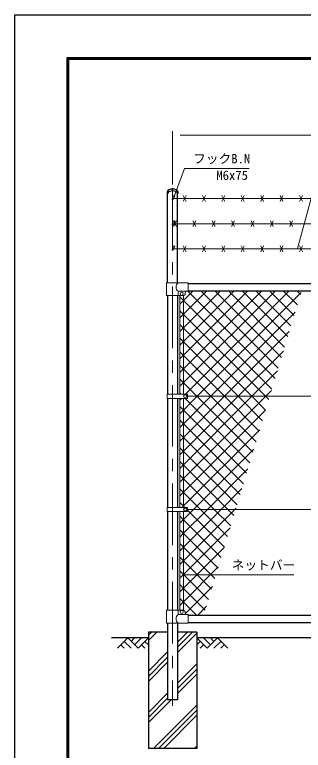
# Model space of a CAD drawing. Units: millimetres, scale not verified. Extents: x -4200 to 4200, y -2970 to 2970.
# Drawn here: x -4200 to -2710, y -827 to 2970 of the extents above; entities that cross this region are included whole.
import ezdxf
from ezdxf.enums import TextEntityAlignment as Align

# ---------------------------------------------------------------- set-up
doc = ezdxf.new("R2010")
doc.units = ezdxf.units.MM
doc.header["$LTSCALE"] = 10
doc.linetypes.add('USER1', pattern=[50.8, 31.75, -6.35, 6.35, -6.35])
for name, color, linetype, lineweight in [('0-3_D-BGD', 7, 'Continuous', 25), ('0-4_D-STR4', 7, 'Continuous', 25), ('0-5_D-STR1', 1, 'Continuous', 25), ('0-6_D-STR-DIM', 7, 'Continuous', 13), ('0-9_D-DCR-HCH', 7, 'Continuous', 13), ('0-A_D-BMK', 2, 'USER1', 13), ('0-B_D-STR2', 7, 'Continuous', 13), ('0-C_D-STR3', 3, 'Continuous', 13), ('0-D_D-STR-TXT', 7, 'Continuous', 13), ('0-E_D-TTL', 7, 'Continuous', 25)]:
    doc.layers.add(name, color=color, linetype=linetype, lineweight=lineweight)
doc.styles.add('ＭＳ ゴシック', font='')
doc.styles.get('ＭＳ ゴシック').set_extended_font_data('MS Gothic')

msp = doc.modelspace()

# ---------------------------------------------------------------- linework, layer by layer
at = {"layer": '0-3_D-BGD'}
for p, q in [((-3509.97, -246.79), (-3699.97, -246.79)), ((-1509.97, -246.79), (-3259.97, -246.79))]:
    msp.add_line(p, q, dxfattribs=at)
at = {"layer": '0-4_D-STR4'}
for p, q in [((-3509.97, -216.79), (-3509.97, -816.79)), ((-3410.37, -216.79), (-3509.97, -216.79)), ((-3259.97, -216.79), (-3359.57, -216.79)), ((-3259.97, -216.79), (-3259.97, -816.79)), ((-3259.97, -816.79), (-3509.97, -816.79))]:
    msp.add_line(p, q, dxfattribs=at)
at = {"layer": '0-5_D-STR1'}
for p, q in [((-3411.57, 2047.21), (-3411.57, 2056.74)), ((-3410.37, 1586.21), (-3410.37, 2051.16)), ((-3359.57, 1586.21), (-3359.57, 2051.16)), ((-3358.37, 2056.74), (-3358.37, 2047.21)), ((-3304.97, 1583.21), (-1464.97, 1583.21)), ((-3410.37, 1520.21), (-3410.37, 1010.71)), ((-3359.57, 1520.21), (-3359.57, 1010.71)), ((-3304.97, 1545.21), (-1464.97, 1545.21)), ((-3410.37, 989.71), (-3410.37, 426.71)), ((-3359.57, 989.71), (-3359.57, 426.71)), ((-3410.37, 405.71), (-3410.37, -103.79)), ((-3359.57, 405.71), (-3359.57, -103.79)), ((-3304.97, -128.79), (-1464.97, -128.79)), ((-3410.37, -169.79), (-3410.37, -566.79)), ((-3359.57, -169.79), (-3359.57, -566.79)), ((-3304.97, -166.79), (-1464.97, -166.79)), ((-3359.57, -566.79), (-3410.37, -566.79))]:
    msp.add_line(p, q, dxfattribs=at)
for centre, start_param, end_param in [((-3384.97, 2047.21), 2.8400761, 6.5847019), ((-3384.97, 2056.74), 3.1415927, 6.2831853)]:
    msp.add_ellipse(centre, major_axis=(-26.6, 0), ratio=0.5, start_param=start_param, end_param=end_param, dxfattribs=at)
at = {"layer": '0-6_D-STR-DIM'}
for p, q in [((-3384.97, 2094.27), (-3384.97, 2368.21)), ((-3344.97, 2348.21), (-1424.97, 2348.21))]:
    msp.add_line(p, q, dxfattribs=at)
at = {"layer": '0-9_D-DCR-HCH'}
for p, q in [((-3509.97, -259.71), (-3467.06, -216.79)), ((-3509.97, -233.19), (-3493.57, -216.79)), ((-3359.57, -294.92), (-3281.44, -216.79)), ((-3359.57, -268.41), (-3307.96, -216.79)), ((-3359.57, -321.44), (-3259.97, -221.84)), ((-3616.4, -246.79), (-3669.61, -300)), ((-3634.14, -264.53), (-3598.5, -300)), ((-3616.4, -246.79), (-3563.19, -300)), ((-3598.66, -264.53), (-3580.92, -246.79)), ((-3580.92, -282.26), (-3545.45, -246.79)), ((-3563.19, -300), (-3509.97, -246.79)), ((-3527.71, -264.53), (-3509.97, -282.18)), ((-3206.76, -300), (-3259.97, -246.79)), ((-3242.24, -264.53), (-3259.97, -282.18)), ((-3189.03, -282.26), (-3224.5, -246.79)), ((-3153.55, -246.79), (-3206.76, -300)), ((-3171.2, -264.62), (-3189.03, -246.79)), ((-3135.81, -264.53), (-3171.45, -300)), ((-3153.55, -246.79), (-3100.34, -300)), ((-3651.87, -282.26), (-3634.05, -300)), ((-3545.45, -282.26), (-3527.63, -300)), ((-3224.5, -282.26), (-3242.32, -300)), ((-3118.08, -282.26), (-3135.89, -300)), ((-3509.97, -418.81), (-3410.37, -319.21)), ((-3509.97, -445.32), (-3410.37, -345.72)), ((-3509.97, -471.84), (-3410.37, -372.24)), ((-3359.57, -480.54), (-3259.97, -380.94)), ((-3359.57, -507.05), (-3259.97, -407.45)), ((-3359.57, -533.57), (-3259.97, -433.97)), ((-3509.97, -630.94), (-3410.37, -531.34)), ((-3509.97, -657.45), (-3410.37, -557.85)), ((-3509.97, -683.97), (-3392.79, -566.79)), ((-3483.69, -816.79), (-3259.97, -593.07)), ((-3457.18, -816.79), (-3259.97, -619.59)), ((-3430.66, -816.79), (-3259.97, -646.1)), ((-3271.56, -816.79), (-3259.97, -805.2))]:
    msp.add_line(p, q, dxfattribs=at)
at = {"layer": '0-A_D-BMK'}
msp.add_line((-3384.97, 2074.27), (-3384.97, -596.79), dxfattribs=at)
at = {"layer": '0-B_D-STR2'}
for p, q in [((-3328.47, 1495.17), (-3278.43, 1545.21)), ((-3328.47, 1424.46), (-3207.72, 1545.21)), ((-3328.47, 1353.75), (-3137.01, 1545.21)), ((-3328.47, 1283.04), (-3066.3, 1545.21)), ((-3328.47, 1212.33), (-2995.59, 1545.21)), ((-3328.47, 1141.62), (-2924.88, 1545.21)), ((-3328.47, 1070.91), (-2854.17, 1545.21)), ((-3317.96, 1010.71), (-2783.46, 1545.21)), ((-2855.44, 1091.71), (-3305.94, 1542.21)), ((-3257.75, 1000.21), (-2721.24, 1536.72)), ((-2839.06, 1146.04), (-3238.23, 1545.21)), ((-2822.67, 1200.37), (-3167.52, 1545.21)), ((-2806.29, 1254.69), (-3096.81, 1545.21)), ((-2789.91, 1309.02), (-3026.1, 1545.21)), ((-2773.52, 1363.35), (-2955.39, 1545.21)), ((-2757.14, 1417.67), (-2884.68, 1545.21)), ((-2740.76, 1472), (-2813.97, 1545.21)), ((-2724.37, 1526.33), (-2743.26, 1545.21)), ((-3347.47, 1476.17), (-3328.47, 1495.17)), ((-3328.47, 1423.32), (-3347.47, 1442.32)), ((-3347.47, 1405.46), (-3328.47, 1424.46)), ((-2905.36, 1000.21), (-3328.47, 1423.32)), ((-3187.04, 1000.21), (-2751.77, 1435.48)), ((-3328.47, 1352.61), (-3347.47, 1371.61)), ((-3347.47, 1334.75), (-3328.47, 1353.75)), ((-2976.07, 1000.21), (-3328.47, 1352.61)), ((-3116.33, 1000.21), (-2782.3, 1334.23)), ((-3328.47, 1281.9), (-3347.47, 1300.9)), ((-3347.47, 1264.04), (-3328.47, 1283.04)), ((-3046.78, 1000.21), (-3328.47, 1281.9)), ((-3328.47, 1211.19), (-3347.47, 1230.19)), ((-3045.62, 1000.21), (-2812.84, 1232.99)), ((-3347.47, 1193.33), (-3328.47, 1212.33)), ((-3117.5, 1000.21), (-3328.47, 1211.19)), ((-3328.47, 1140.48), (-3347.47, 1159.48)), ((-3347.47, 1122.62), (-3328.47, 1141.62)), ((-3188.21, 1000.21), (-3328.47, 1140.48)), ((-2974.9, 1000.21), (-2843.37, 1131.75)), ((-3328.47, 1069.77), (-3347.47, 1088.77)), ((-3347.47, 1051.91), (-3328.47, 1070.91)), ((-3258.92, 1000.21), (-3328.47, 1069.77)), ((-2904.19, 1000.21), (-2873.9, 1030.5)), ((-3340.13, 1010.71), (-3347.47, 1018.06)), ((-3347.47, 981.19), (-3338.96, 989.71)), ((-3328.47, 929.48), (-3257.75, 1000.21)), ((-3328.47, 858.77), (-3187.04, 1000.21)), ((-3328.47, 788.06), (-3116.33, 1000.21)), ((-3328.47, 717.35), (-3045.62, 1000.21)), ((-3328.47, 646.64), (-2974.9, 1000.21)), ((-3328.47, 575.93), (-2904.19, 1000.21)), ((-2986.51, 657.1), (-3319.13, 989.71)), ((-2970.13, 711.42), (-3258.92, 1000.21)), ((-2953.74, 765.75), (-3188.21, 1000.21)), ((-2937.36, 820.08), (-3117.5, 1000.21)), ((-2920.98, 874.4), (-3046.78, 1000.21)), ((-2904.59, 928.73), (-2976.07, 1000.21)), ((-2888.21, 983.06), (-2905.36, 1000.21)), ((-3328.47, 928.35), (-3347.47, 947.35)), ((-3347.47, 910.48), (-3328.47, 929.48)), ((-3002.9, 602.77), (-3328.47, 928.35)), ((-3328.47, 857.64), (-3347.47, 876.64)), ((-3347.47, 839.77), (-3328.47, 858.77)), ((-3019.28, 548.44), (-3328.47, 857.64)), ((-3328.47, 786.93), (-3347.47, 805.93)), ((-3347.47, 769.06), (-3328.47, 788.06)), ((-3035.66, 494.11), (-3328.47, 786.93)), ((-3328.47, 716.22), (-3347.47, 735.22)), ((-3276.06, 416.21), (-2965.5, 726.78)), ((-3347.47, 698.35), (-3328.47, 717.35)), ((-3052.05, 439.79), (-3328.47, 716.22)), ((-3328.47, 645.5), (-3347.47, 664.5)), ((-3347.47, 627.64), (-3328.47, 646.64)), ((-3099.18, 416.21), (-3328.47, 645.5)), ((-3205.35, 416.21), (-2996.03, 625.53)), ((-3328.47, 574.79), (-3347.47, 593.79)), ((-3347.47, 556.93), (-3328.47, 575.93)), ((-3169.89, 416.21), (-3328.47, 574.79)), ((-3328.47, 504.08), (-3347.47, 523.08)), ((-3240.6, 416.21), (-3328.47, 504.08)), ((-3134.64, 416.21), (-3026.56, 524.29)), ((-3063.93, 416.21), (-3057.1, 423.05)), ((-3328.47, 362.66), (-3347.47, 381.66)), ((-3328.47, 363.8), (-3276.06, 416.21)), ((-3328.47, 293.09), (-3205.35, 416.21)), ((-3328.47, 222.38), (-3134.64, 416.21)), ((-3328.47, 151.67), (-3063.93, 416.21)), ((-3117.58, 222.48), (-3307.98, 412.88)), ((-3101.2, 276.81), (-3240.6, 416.21)), ((-3084.81, 331.13), (-3169.89, 416.21)), ((-3068.43, 385.46), (-3099.18, 416.21)), ((-3347.47, 344.8), (-3328.47, 363.8)), ((-3133.96, 168.15), (-3328.47, 362.66)), ((-3328.47, 291.95), (-3347.47, 310.95)), ((-3328.47, 80.96), (-3087.63, 321.8)), ((-3347.47, 274.09), (-3328.47, 293.09)), ((-3150.35, 113.83), (-3328.47, 291.95)), ((-3328.47, 221.24), (-3347.47, 240.24)), ((-3347.47, 203.38), (-3328.47, 222.38)), ((-3166.73, 59.5), (-3328.47, 221.24)), ((-3328.47, 10.25), (-3118.16, 220.56)), ((-3328.47, 150.53), (-3347.47, 169.53)), ((-3347.47, 132.67), (-3328.47, 151.67)), ((-3183.12, 5.17), (-3328.47, 150.53)), ((-3328.47, -60.47), (-3148.69, 119.32)), ((-3328.47, 79.82), (-3347.47, 98.82)), ((-3347.47, 61.96), (-3328.47, 80.96)), ((-3199.5, -49.16), (-3328.47, 79.82)), ((-3328.47, 9.11), (-3347.47, 28.11)), ((-3347.47, -8.75), (-3328.47, 10.25)), ((-3215.88, -103.48), (-3328.47, 9.11)), ((-3319.21, -121.91), (-3179.22, 18.07)), ((-3347.47, -79.47), (-3328.47, -60.47)), ((-3255.38, -128.79), (-3209.76, -83.17))]:
    msp.add_line(p, q, dxfattribs=at)
for points in [[(-2871.83, 1037.38), (-3328.47, 1494.03), (-3347.47, 1513.03)], [(-3347.47, 486.22), (-3328.47, 505.22), (-2904.43, 929.26)], [(-3336.27, 426.71), (-3328.47, 434.51), (-2934.97, 828.02)], [(-3321.81, 426.71), (-3328.47, 433.37), (-3347.47, 452.37)], [(-3261.29, -128.79), (-3328.47, -61.6), (-3347.47, -42.6)]]:
    msp.add_lwpolyline(points, dxfattribs=at)
at = {"layer": '0-C_D-STR3'}
for p, q in [((-3387.57, 2018.82), (-3377.68, 2035.96)), ((-884.97, 2021.29), (-3384.97, 2021.29)), ((-3382.38, 2015.82), (-3372.48, 2032.96)), ((-3329.97, 2006.29), (-3314.97, 2036.29)), ((-3329.97, 2036.29), (-3314.97, 2006.29)), ((-3229.97, 2006.29), (-3214.97, 2036.29)), ((-3229.97, 2036.29), (-3214.97, 2006.29)), ((-3129.97, 2006.29), (-3114.97, 2036.29)), ((-3129.97, 2036.29), (-3114.97, 2006.29)), ((-3029.97, 2006.29), (-3014.97, 2036.29)), ((-3029.97, 2036.29), (-3014.97, 2006.29)), ((-2929.97, 2006.29), (-2914.97, 2036.29)), ((-2929.97, 2036.29), (-2914.97, 2006.29)), ((-2829.97, 2006.29), (-2814.97, 2036.29)), ((-2829.97, 2036.29), (-2814.97, 2006.29)), ((-2729.97, 2006.29), (-2714.97, 2036.29)), ((-2729.97, 2036.29), (-2714.97, 2006.29)), ((-3387.57, 1888.92), (-3377.68, 1906.05)), ((-3382.38, 1885.92), (-3372.48, 1903.05)), ((-3379.97, 1876.38), (-3364.97, 1906.38)), ((-3379.97, 1906.38), (-3364.97, 1876.38)), ((-3279.97, 1876.38), (-3264.97, 1906.38)), ((-3279.97, 1906.38), (-3264.97, 1876.38)), ((-3179.97, 1876.38), (-3164.97, 1906.38)), ((-3179.97, 1906.38), (-3164.97, 1876.38)), ((-3079.97, 1876.38), (-3064.97, 1906.38)), ((-3079.97, 1906.38), (-3064.97, 1876.38)), ((-2979.97, 1876.38), (-2964.97, 1906.38)), ((-2979.97, 1906.38), (-2964.97, 1876.38)), ((-2879.97, 1876.38), (-2864.97, 1906.38)), ((-2879.97, 1906.38), (-2864.97, 1876.38)), ((-2779.97, 1876.38), (-2764.97, 1906.38)), ((-2779.97, 1906.38), (-2764.97, 1876.38)), ((-884.97, 1891.38), (-3384.97, 1891.38)), ((-3387.57, 1759.01), (-3377.68, 1776.15)), ((-884.97, 1761.48), (-3384.97, 1761.48)), ((-3382.38, 1756.01), (-3372.48, 1773.15)), ((-3329.97, 1746.48), (-3314.97, 1776.48)), ((-3329.97, 1776.48), (-3314.97, 1746.48)), ((-3229.97, 1746.48), (-3214.97, 1776.48)), ((-3229.97, 1776.48), (-3214.97, 1746.48)), ((-3129.97, 1746.48), (-3114.97, 1776.48)), ((-3129.97, 1776.48), (-3114.97, 1746.48)), ((-3029.97, 1746.48), (-3014.97, 1776.48)), ((-3029.97, 1776.48), (-3014.97, 1746.48)), ((-2929.97, 1746.48), (-2914.97, 1776.48)), ((-2929.97, 1776.48), (-2914.97, 1746.48)), ((-2829.97, 1746.48), (-2814.97, 1776.48)), ((-2829.97, 1776.48), (-2814.97, 1746.48)), ((-2729.97, 1746.48), (-2714.97, 1776.48)), ((-2729.97, 1776.48), (-2714.97, 1746.48)), ((-3304.97, 1586.21), (-3415.92, 1586.21)), ((-3415.92, 1586.21), (-3415.92, 1520.21)), ((-3304.97, 1542.21), (-3304.97, 1586.21)), ((-3415.92, 1520.21), (-3329.97, 1520.21)), ((-3356.42, 1520.21), (-3356.42, 1535.21)), ((-3304.97, 1542.21), (-3349.42, 1542.21)), ((-3347.47, 1520.21), (-3347.47, 1010.71)), ((-3328.47, 1520.21), (-3328.47, 1010.71)), ((-3319.97, 1530.21), (-3319.97, 1535.21)), ((-3412.47, 989.71), (-3412.47, 1010.71)), ((-3307.98, 1010.71), (-3412.47, 1010.71)), ((-3307.98, 989.71), (-3412.47, 989.71)), ((-3347.47, 989.71), (-3347.47, 426.71)), ((-3328.47, 989.71), (-3328.47, 426.71)), ((-3307.98, 989.71), (-3307.98, 1010.71)), ((-3307.98, 1000.21), (-1467.47, 1000.21)), ((-3412.47, 405.71), (-3412.47, 426.71)), ((-3307.98, 426.71), (-3412.47, 426.71)), ((-3307.98, 405.71), (-3307.98, 426.71)), ((-3307.98, 405.71), (-3412.47, 405.71)), ((-3347.47, 405.71), (-3347.47, -103.79)), ((-3328.47, 405.71), (-3328.47, -103.9)), ((-3307.98, 416.21), (-1467.47, 416.21)), ((-3415.92, -103.79), (-3329.97, -103.79)), ((-3415.92, -169.79), (-3415.92, -103.79)), ((-3356.42, -103.79), (-3356.42, -118.79)), ((-3319.97, -113.79), (-3319.97, -118.79)), ((-3304.97, -125.79), (-3349.42, -125.79)), ((-3304.97, -125.79), (-3304.97, -169.79)), ((-3304.97, -169.79), (-3415.92, -169.79))]:
    msp.add_line(p, q, dxfattribs=at)
for centre in [(-3337.97, 1529.21), (-3319.98, 1000.21), (-3319.98, 416.21), (-3337.97, -112.79)]:
    msp.add_circle(centre, 8, dxfattribs=at)
for centre, radius, start, end in [((-3384.97, 2017.32), 3, 150, 330), ((-3384.97, 1887.42), 3, 150, 330), ((-3384.97, 1757.51), 3, 150, 330), ((-3338.23, 1564.21), 28.55, 129.59418, 230.40582), ((-3349.42, 1535.21), 7, 90, 180), ((-3329.97, 1530.21), 10, 270, 0), ((-3312.97, 1535.21), 7, 90, 180), ((-3329.97, -113.79), 10, 0, 90), ((-3338.23, -147.79), 28.55, 129.59418, 230.40582), ((-3349.42, -118.79), 7, 180, 270), ((-3312.97, -118.79), 7, 180, 270)]:
    msp.add_arc(centre, radius, start, end, dxfattribs=at)
for centre in [(-3375.08, 2034.46), (-3375.08, 1904.55), (-3375.08, 1774.65)]:
    msp.add_ellipse(centre, major_axis=(-2.6, 1.5), ratio=0.5, start_param=3.1415927, end_param=6.2831853, dxfattribs=at)
at = {"layer": '0-D_D-STR-TXT'}
msp.add_line((-2759.1, 79.12), (-3330.22, 79.12), dxfattribs=at)
for points in [[(-2989.62, 2176.38), (-3323.8, 2176.38), (-3374.4, 2036.63)], [(-2320.41, 2167.68), (-2629.97, 2167.68), (-2740.7, 1763.41)]]:
    msp.add_lwpolyline(points, dxfattribs=at)
at = {"layer": '0-E_D-TTL', "color": 2}
msp.add_lwpolyline([(-4200, 2970), (4200, 2970), (4200, -2970), (-4200, -2970)], close=True, dxfattribs=at)
at = {"layer": '0-E_D-TTL'}
for points in [[(-3930, 2750), (3930, 2750), (3930, -2750), (-3930, -2750)], [(-3927.5, 2747.5), (3927.5, 2747.5), (3927.5, -2747.5), (-3927.5, -2747.5)], [(-3925, 2745), (3925, 2745), (3925, -2745), (-3925, -2745)], [(-3922.5, 2742.5), (3922.5, 2742.5), (3922.5, -2742.5), (-3922.5, -2742.5)], [(-3920, 2740), (3920, 2740), (3920, -2740), (-3920, -2740)]]:
    msp.add_lwpolyline(points, close=True, dxfattribs=at)

# ---------------------------------------------------------------- texts
at = {"layer": '0-D_D-STR-TXT', "style": 'ＭＳ ゴシック'}
for s, p in [('フックB.N', (-3278.71, 2188.34)), ('M6x75', (-3159.09, 2102.84)), ('ネットバー', (-3079.66, 91.07))]:
    msp.add_text(s, height=48.09, dxfattribs=at).set_placement(p, align=Align.BOTTOM_LEFT)

doc.saveas('drawing.dxf')
